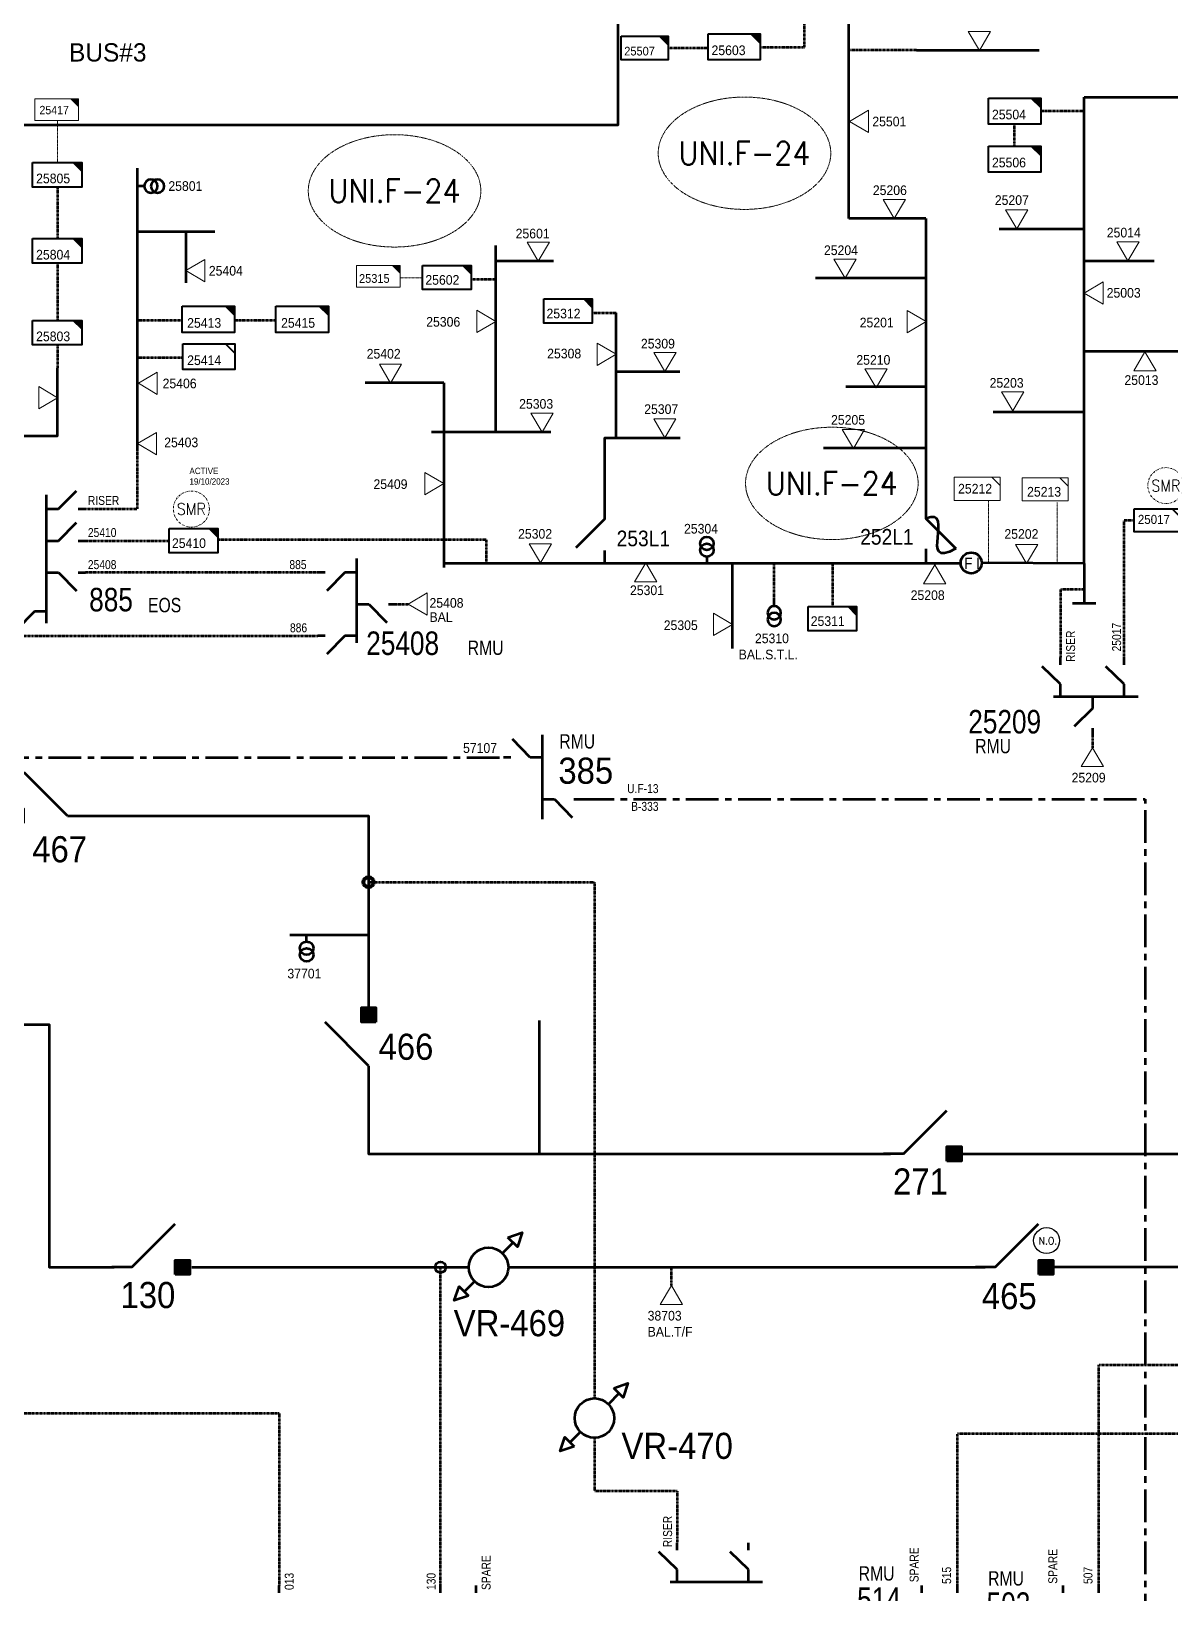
# Model space of a CAD drawing. Header units: metres. Extents: x 65984 to 144644, y -19036 to 23726.
# Drawn here: x 109108 to 109544, y 20174 to 20772 of the extents above; entities that cross this region are included whole.
import ezdxf
from ezdxf.enums import TextEntityAlignment as Align

# ---------------------------------------------------------------- set-up
doc = ezdxf.new("R2010")
doc.units = ezdxf.units.M
doc.header["$MEASUREMENT"] = 0
for name, pattern in [('( Center )', [2, 1.25, -0.25, 0.25, -0.25]), ('DGN Style 3', [0.013877, 0, -0.013877]), ('DGN Style 4', [1.6, 0.8, -0.4, 0, -0.4])]:
    doc.linetypes.add(name, pattern=pattern)
doc.layers.get('0').update_dxf_attribs({"color": 95, "lineweight": 40})
for name, color, linetype, lineweight in [('ABS', 7, 'Continuous', 40), ('ABS NUMBER', 112, 'Continuous', 30), ('d_eos', 111, 'Continuous', 40), ('d_eos no', 121, 'Continuous', 40), ('d_fco', 5, 'Continuous', 40), ('d_fco text', 95, 'Continuous', 40), ('d_oh branch', 94, 'Continuous', 40), ('d_switch', 95, 'Continuous', 40), ('d_tf', 1, 'Continuous', 40), ('d_tf no', 6, 'Continuous', 40), ('d_tf_200', 1, 'Continuous', 40), ('d_ug cable', 95, 'Continuous', 40), ('d_ug tf', 1, 'Continuous', 40), ('d_unit sub', 7, 'Continuous', 40), ('EARTH FAULT INDICATOR', 95, 'Continuous', 40), ('FDR  4  13', 206, 'Continuous', 40), ('fedr no', 95, 'Continuous', 40), ('GRID STATION  04', 7, 'Continuous', 40), ('O H MAIN FEEDER', 4, 'Continuous', 100), ('REGULATOR', 5, 'Continuous', 40), ('SW N O', 114, 'Continuous', 30)]:
    doc.layers.add(name, color=color, linetype=linetype, lineweight=lineweight)
doc.styles.add('NASKHF', font='naskhf.shx', dxfattribs={"height": 8})
doc.styles.add('Style-Andalus', font='andlso.ttf')
doc.styles.add('Style-Arial', font='arial.ttf')
doc.styles.add('Style-ENGINEERING', font='ENGINEERING.shx')
doc.styles.add('Style-msdefault', font='msdefault.shx')
doc.styles.add('Style-simplex', font='simplex.shx')
doc.styles.add('Style-STANDARD', font='STANDARD.shx')

# ---------------------------------------------------------------- blocks, each defined once
blk = doc.blocks.new('ABS2_1_1')
at = {"color": 0, "linetype": 'ByBlock', "lineweight": -2, "ltscale": 500}
for q in [(-29900, 43500), (0, 0)]:
    blk.add_line((0, 13600), q, dxfattribs=at)
at = {"color": 0, "linetype": 'ByBlock', "lineweight": -2, "ltscale": 500, "flags": 128}
for points in [[(5000, 43600), (-5000, 43600), (-5000, 53600), (5000, 53600)], [(3791, 49653), (3791, 49653), (3791, 49653)]]:
    blk.add_lwpolyline(points, close=True, dxfattribs=at)
at = {"color": 0, "linetype": 'ByBlock', "lineweight": -2, "ltscale": 500}
for points in [[(5000, 43600), (-5000, 43600), (5000, 53600), (-5000, 53600)], [(3791, 49653), (3791, 49653), (3791, 49653)]]:
    blk.add_solid(points, dxfattribs=at)
blk = doc.blocks.new('TFU_23')
at = {"layer": 'd_tf_200', "color": 6, "linetype": 'Continuous', "lineweight": 53}
blk.add_line((0, 10), (0, 0), dxfattribs=at)
for centre in [(0, 30), (0, 20)]:
    blk.add_circle(centre, 10, dxfattribs=at)
blk = doc.blocks.new('*U775')
at = {"layer": 'd_fco', "color": 6, "linetype": 'Continuous', "lineweight": 100}
blk.add_line((-4.6, 4.21), (-10.13, 4.21), dxfattribs=at)
at = {"layer": 'd_fco', "color": 6, "linetype": 'Continuous', "lineweight": 100, "flags": 128}
blk.add_lwpolyline([(13.02, 4.21), (7.07, 4.21), (-4.4, -7.26)], dxfattribs=at)
at = {"layer": 'd_fco', "color": 6, "linetype": 'Continuous', "lineweight": 100}
blk.add_open_spline([(-4.4, -7.26), (-13, 7.69), (11.58, -7.67), (7.07, 4.21)], degree=3, dxfattribs=at)
blk = doc.blocks.new('*U883')
at = {"layer": 'ABS', "color": 7, "linetype": 'Continuous', "lineweight": 140, "ltscale": 0.191668}
for p, q in [((-8.32, 9.06), (-8.32, 16.62)), ((-8.32, 9.06), (8.3, -7.56)), ((-8.32, -16.6), (-8.32, -9.05))]:
    blk.add_line(p, q, dxfattribs=at)
blk = doc.blocks.new('SS')
at = {"color": 0, "linetype": 'ByBlock', "lineweight": -2, "flags": 128}
blk.add_lwpolyline([(6.95, 4.25), (10.45, 4.25), (10.45, 0.75)], close=True, dxfattribs=at)
at = {"color": 0, "linetype": 'ByBlock', "lineweight": -2, "extrusion": (0, 0, -1)}
blk.add_solid([(-6.95, 4.25), (-10.45, 4.25), (-10.45, 0.75)], dxfattribs=at)
at = {"color": 0, "linetype": 'ByBlock', "lineweight": -2}
blk.add_3dface([(-9.55, 4.25), (10.45, 4.25), (10.45, -5.75), (-9.55, -5.75)], dxfattribs=at)
blk = doc.blocks.new('TFU_12')
at = {"layer": 'd_tf_200', "color": 5, "linetype": 'Continuous', "lineweight": 53}
blk.add_line((0, 10), (0, 0), dxfattribs=at)
for centre in [(0, 30), (0, 20)]:
    blk.add_circle(centre, 10, dxfattribs=at)
blk = doc.blocks.new('TF_8')
at = {"color": 0, "linetype": 'ByBlock', "lineweight": -2}
blk.add_line((6.3, 4.95), (9.9, 1.35), dxfattribs=at)
blk.add_3dface([(-10.1, 4.95), (9.9, 4.95), (9.9, -5.05), (-10.1, -5.05)], dxfattribs=at)
blk = doc.blocks.new('exist.us-1000kva')
at = {"color": 0, "linetype": 'ByBlock', "lineweight": -2, "flags": 128}
blk.add_lwpolyline([(40, 12.9), (32.8, 20), (40, 20)], close=True, dxfattribs=at)
at = {"color": 0, "linetype": 'ByBlock', "lineweight": -2, "extrusion": (0, 0, -1)}
blk.add_solid([(-40, 12.9), (-32.8, 20), (-40, 20)], dxfattribs=at)
at = {"color": 0, "linetype": 'ByBlock', "lineweight": -2, "xscale": 2, "yscale": 2}
blk.add_blockref('TF_8', (20.2, 10.1), dxfattribs=at)
blk = doc.blocks.new('*U906')
at = {"layer": 'EARTH FAULT INDICATOR', "color": 2, "linetype": 'Continuous', "lineweight": 100}
blk.add_circle((0.02, 0.13), 4, dxfattribs=at)
at = {"layer": 'EARTH FAULT INDICATOR', "color": 2, "lineweight": 140, "style": 'Style-Andalus', "width": 0.9}
blk.add_text('F I', height=4.234, dxfattribs=at).set_placement((-2.61, 2.11), align=Align.TOP_LEFT)
blk = doc.blocks.new('*U838')
at = {"layer": 'd_eos', "color": 7, "linetype": 'Continuous', "lineweight": 211, "ltscale": 0.638341}
for p, q in [((-4.65, 7.44), (-11.44, 14.45)), ((0, -16.16), (0, 16.17)), ((-12.09, 7.44), (-14.92, 7.44)), ((0, 7.44), (-4.65, 7.44)), ((0, -8.41), (4.65, -8.41)), ((4.65, -8.41), (11.45, -15.42)), ((12.09, -8.41), (14.92, -8.41))]:
    blk.add_line(p, q, dxfattribs=at)
blk = doc.blocks.new('*U892')
at = {"layer": 'SW N O', "color": 3}
blk.add_circle((0, 0), 16.8, dxfattribs=at)
at = {"layer": 'SW N O', "color": 3, "style": 'Style-STANDARD'}
blk.add_text('N.O.', height=9.6, dxfattribs=at).set_placement((1.7, -0.2), align=Align.MIDDLE_CENTER)
blk = doc.blocks.new('TRA1_638')
at = {"layer": 'd_tf', "color": 6, "linetype": 'Continuous', "lineweight": 0, "ltscale": 0.000426762, "extrusion": (0, 0, -1), "flags": 128}
blk.add_lwpolyline([(-10, -17), (0, 0), (10, -17)], close=True, dxfattribs=at)
blk = doc.blocks.new('TRA1_637')
at = {"layer": 'd_tf', "color": 6, "linetype": 'Continuous', "lineweight": 0, "ltscale": 0.000426762, "xscale": 1.000046566207833, "yscale": 1.000046566207833, "zscale": 1.000046566207833, "rotation": 180}
blk.add_blockref('TRA1_638', (0, 0), dxfattribs=at)
blk = doc.blocks.new('TRA1_634')
at = {"layer": 'd_tf', "color": 6, "linetype": 'Continuous', "lineweight": 0, "ltscale": 0.000426762, "flags": 128}
blk.add_lwpolyline([(10, -17), (0, 0), (-10, -17)], close=True, dxfattribs=at)
blk = doc.blocks.new('TRA1_633')
at = {"layer": 'd_tf', "color": 6, "linetype": 'Continuous', "lineweight": 0, "ltscale": 0.000426762, "xscale": 1.000046566207832, "yscale": 1.000046566207832, "zscale": 1.000046566207832, "rotation": 180.0000000124235}
blk.add_blockref('TRA1_634', (0, 0), dxfattribs=at)
blk = doc.blocks.new('TRA1_640')
at = {"layer": 'd_tf', "color": 6, "linetype": 'Continuous', "lineweight": 0, "ltscale": 0.000426762, "flags": 128}
blk.add_lwpolyline([(10.1, -16.9), (0.1, 0.1), (-9.9, -16.9)], close=True, dxfattribs=at)
blk = doc.blocks.new('TRA1_639')
at = {"layer": 'd_tf', "color": 6, "linetype": 'Continuous', "lineweight": 0, "ltscale": 0.000426762, "xscale": 1.000046566207833, "yscale": 1.000046566207833, "zscale": 1.000046566207833, "rotation": 180}
blk.add_blockref('TRA1_640', (0, 0), dxfattribs=at)
blk = doc.blocks.new('TRA1_642')
at = {"layer": 'd_tf', "color": 6, "linetype": 'Continuous', "lineweight": 0, "ltscale": 0.000426762, "flags": 128}
blk.add_lwpolyline([(10, -16.9), (0, 0.1), (-10, -16.9)], close=True, dxfattribs=at)
blk = doc.blocks.new('TRA1_641')
at = {"layer": 'd_tf', "color": 6, "linetype": 'Continuous', "lineweight": 0, "ltscale": 0.000426762, "xscale": 1.000046566207832, "yscale": 1.000046566207832, "zscale": 1.000046566207832, "rotation": 180.0000000124235}
blk.add_blockref('TRA1_642', (0, 0), dxfattribs=at)
blk = doc.blocks.new('TRA1_644')
at = {"layer": 'd_tf', "color": 6, "linetype": 'Continuous', "lineweight": 0, "ltscale": 0.000426762, "flags": 128}
blk.add_lwpolyline([(10, -17.1), (0, -0.1), (-10, -17.1)], close=True, dxfattribs=at)
blk = doc.blocks.new('TRA1_643')
at = {"layer": 'd_tf', "color": 6, "linetype": 'Continuous', "lineweight": 0, "ltscale": 0.000426762, "xscale": 1.000046566207832, "yscale": 1.000046566207832, "zscale": 1.000046566207832, "rotation": 180.0000000124235}
blk.add_blockref('TRA1_644', (0, 0), dxfattribs=at)
blk = doc.blocks.new('TRA1_648')
at = {"layer": 'd_tf', "color": 3, "linetype": 'Continuous', "lineweight": 0, "ltscale": 0.000426762, "extrusion": (0, 0, -1), "flags": 128}
blk.add_lwpolyline([(-10, -17), (0, 0), (10, -17)], close=True, dxfattribs=at)
blk = doc.blocks.new('TRA1_647')
at = {"layer": 'd_tf', "color": 3, "linetype": 'Continuous', "lineweight": 0, "ltscale": 0.000426762, "xscale": 1.000046566207832, "yscale": 1.000046566207832, "zscale": 1.000046566207832, "rotation": 180.0000000124235}
blk.add_blockref('TRA1_648', (0, 0), dxfattribs=at)
blk = doc.blocks.new('*U2201')
at = {"layer": 'REGULATOR', "color": 121, "linetype": 'Continuous', "lineweight": 106}
for p, q in [((24, 25.1), (13.4, 14.5)), ((-14.9, -13.7), (-25.5, -24.4))]:
    blk.add_line(p, q, dxfattribs=at)
at = {"layer": 'REGULATOR', "color": 121, "linetype": 'Continuous', "lineweight": 106, "extrusion": (0, 0, -1), "flags": 128}
for points in [[(-29.5, 20), (-34.4, 34.3), (-20.1, 29.6)], [(29.6, -20), (34.4, -34.3), (20.1, -29.5)]]:
    blk.add_lwpolyline(points, close=True, dxfattribs=at)
at = {"layer": 'REGULATOR', "color": 121, "linetype": 'Continuous', "lineweight": 106, "extrusion": (0, 0, -1)}
blk.add_circle((0.8, 0.4), 20, dxfattribs=at)
blk = doc.blocks.new('*U2203')
at = {"layer": 'REGULATOR', "color": 6, "linetype": 'Continuous', "lineweight": 106}
for p, q in [((24, 25.1), (13.4, 14.5)), ((-14.9, -13.7), (-25.5, -24.4))]:
    blk.add_line(p, q, dxfattribs=at)
at = {"layer": 'REGULATOR', "color": 6, "linetype": 'Continuous', "lineweight": 106, "extrusion": (0, 0, -1), "flags": 128}
for points in [[(-29.5, 20), (-34.4, 34.3), (-20.1, 29.6)], [(29.6, -20), (34.4, -34.3), (20.1, -29.5)]]:
    blk.add_lwpolyline(points, close=True, dxfattribs=at)
at = {"layer": 'REGULATOR', "color": 6, "linetype": 'Continuous', "lineweight": 106, "extrusion": (0, 0, -1)}
blk.add_circle((0.8, 0.4), 20, dxfattribs=at)
blk = doc.blocks.new('TRA1_680')
at = {"layer": 'd_tf', "color": 6, "linetype": 'Continuous', "lineweight": 0, "ltscale": 0.000426762, "flags": 128}
blk.add_lwpolyline([(10, -17), (0, 0), (-10, -17)], close=True, dxfattribs=at)
blk = doc.blocks.new('TRA1_679')
at = {"layer": 'd_tf', "color": 6, "linetype": 'Continuous', "lineweight": 0, "ltscale": 0.000426762, "xscale": 1.000046566207833, "yscale": 1.000046566207833, "zscale": 1.000046566207833, "rotation": 180}
blk.add_blockref('TRA1_680', (0, 0), dxfattribs=at)

msp = doc.modelspace()

# ---------------------------------------------------------------- linework, layer by layer
at = {"layer": 'd_eos', "color": 7, "linetype": 'Continuous', "lineweight": 211, "ltscale": 0.638341}
for p, q in [((109113.6, 20545.39), (109113.6, 20594.47)), ((109118.25, 20589.1), (109125.04, 20596.11)), ((109113.6, 20589.1), (109118.25, 20589.1)), ((109125.69, 20589.1), (109128.52, 20589.1)), ((109118.25, 20576.96), (109125.05, 20583.96)), ((109113.6, 20576.96), (109118.25, 20576.96)), ((109125.69, 20576.96), (109128.52, 20576.96)), ((109232.36, 20537.86), (109232.37, 20570.18)), ((109113.6, 20564.81), (109118.25, 20564.81)), ((109118.25, 20564.81), (109125.05, 20557.81)), ((109125.69, 20564.81), (109128.52, 20564.81)), ((109220.27, 20564.81), (109217.45, 20564.81)), ((109227.72, 20564.81), (109220.92, 20557.81)), ((109232.37, 20564.81), (109227.72, 20564.81)), ((109232.36, 20552.67), (109237.01, 20552.67)), ((109237.01, 20552.67), (109243.81, 20545.66)), ((109244.46, 20552.67), (109247.28, 20552.67)), ((109108.95, 20549.84), (109102.15, 20542.84)), ((109113.6, 20549.84), (109108.95, 20549.84)), ((109220.27, 20540.52), (109217.45, 20540.52)), ((109227.72, 20540.52), (109220.92, 20533.52)), ((109232.37, 20540.52), (109227.72, 20540.52)), ((109501.71, 20521.99), (109494.7, 20528.79)), ((109501.71, 20529.44), (109501.71, 20532.26)), ((109525.99, 20521.99), (109518.99, 20528.79)), ((109501.71, 20517.34), (109501.71, 20521.99)), ((109525.99, 20517.34), (109526, 20521.99)), ((109499.04, 20517.34), (109531.36, 20517.34)), ((109513.85, 20517.34), (109513.85, 20512.69)), ((109513.85, 20512.69), (109506.85, 20505.9)), ((109513.85, 20505.25), (109513.85, 20502.42)), ((109354.93, 20190.6), (109354.93, 20193.42)), ((109382.27, 20190.6), (109382.27, 20193.42)), ((109354.93, 20183.15), (109347.92, 20189.95)), ((109382.26, 20183.15), (109375.26, 20189.95)), ((109354.93, 20178.5), (109354.93, 20183.15)), ((109382.26, 20178.5), (109382.26, 20183.15)), ((109202.66, 20174.2), (109202.66, 20177.03)), ((109264.41, 20174.2), (109264.41, 20177.03)), ((109278.03, 20174.2), (109278.03, 20177.03)), ((109352.26, 20178.5), (109387.63, 20178.5)), ((109448.53, 20174.2), (109448.53, 20177.03)), ((109462.25, 20174.21), (109462.25, 20177.03)), ((109502.63, 20174.2), (109502.63, 20177.03)), ((109516.35, 20174.21), (109516.35, 20177.03))]:
    msp.add_line(p, q, dxfattribs=at)
at = {"layer": 'd_eos', "color": 6, "linetype": 'Continuous', "lineweight": 211, "ltscale": 0.638341}
msp.add_line((109526, 20529.43), (109526, 20532.26), dxfattribs=at)
at = {"layer": 'd_oh branch', "color": 6, "linetype": 'Continuous', "lineweight": 100}
for p, q in [((109420.71, 20700.29), (109420.71, 20828.94)), ((109446.53, 20764.78), (109493.53, 20764.78)), ((109510.69, 20568.21), (109510.69, 20746.74)), ((109510.71, 20746.75), (109562.05, 20746.75)), ((109450.11, 20700.29), (109420.71, 20700.29)), ((109450.11, 20700.29), (109450.11, 20591.21)), ((109166.9, 20695.16), (109166.9, 20675.61)), ((109510.69, 20696.24), (109478.17, 20696.24)), ((109285.5, 20618.57), (109285.5, 20689.99)), ((109285.51, 20684.06), (109307.67, 20684.06)), ((109510.81, 20684.06), (109537.55, 20684.06)), ((109450.11, 20677.44), (109407.9, 20677.44)), ((109331.67, 20616.36), (109331.67, 20664.17)), ((109546.91, 20649.34), (109510.69, 20649.34)), ((109331.67, 20641.72), (109355.92, 20641.72)), ((109265.61, 20637.37), (109235.58, 20637.37)), ((109265.61, 20637.37), (109265.61, 20568.21)), ((109450.32, 20635.84), (109419.49, 20635.84)), ((109510.73, 20626.13), (109475.86, 20626.13)), ((109260.94, 20618.7), (109306.62, 20618.7)), ((109450.32, 20612.34), (109411.02, 20612.34)), ((109376.06, 20568.21), (109376.06, 20535.69))]:
    msp.add_line(p, q, dxfattribs=at)
at = {"layer": 'd_oh branch', "color": 5, "linetype": 'Continuous', "lineweight": 100}
for p, q in [((109206.75, 20426.09), (109236.89, 20426.09)), ((109302.27, 20342.28), (109302.27, 20393.25))]:
    msp.add_line(p, q, dxfattribs=at)
at = {"layer": 'd_oh branch', "color": 3, "linetype": 'Continuous', "lineweight": 100, "flags": 128}
for points in [[(109059.01, 20708.07), (109059.01, 20736.18), (109332.38, 20736.18), (109332.38, 21193.88), (109889.5, 21193.88), (109889.5, 21588.76), (111169.34, 21588.76), (111169.34, 21617.54)], [(109085.15, 20617.14), (109117.85, 20617.14), (109117.85, 20643.01)]]:
    msp.add_lwpolyline(points, dxfattribs=at)
at = {"layer": 'd_oh branch', "color": 6, "linetype": 'Continuous', "lineweight": 100, "flags": 128}
for points in [[(109148.42, 20612.22), (109148.42, 20719.51)], [(109148.42, 20695.35), (109177.99, 20695.35)], [(109327.29, 20590.33), (109327.29, 20616.36), (109356.16, 20616.36)]]:
    msp.add_lwpolyline(points, dxfattribs=at)
at = {"layer": 'd_ug cable', "color": 6, "linetype": 'DGN Style 3', "lineweight": 106}
for p, q in [((109366.41, 20765.55), (109351.5, 20765.55)), ((109510.66, 20741.4), (109494.09, 20741.4))]:
    msp.add_line(p, q, dxfattribs=at)
at = {"layer": 'd_ug cable', "color": 6, "linetype": 'DGN Style 3', "lineweight": 13}
for p, q in [((109248.97, 20677.55), (109257.45, 20677.55)), ((109474.07, 20569.02), (109474.07, 20592.07)), ((109500.35, 20568.49), (109500.35, 20591.54))]:
    msp.add_line(p, q, dxfattribs=at)
at = {"layer": 'd_ug cable', "color": 6, "linetype": 'DGN Style 3', "lineweight": 100}
for p, q in [((109276.12, 20677.03), (109285.54, 20677.03)), ((109322.49, 20664.17), (109331.67, 20664.17)), ((109165.46, 20661.26), (109148.42, 20661.26)), ((109201.4, 20661.26), (109185.59, 20661.26)), ((109165.46, 20646.99), (109148.42, 20646.99)), ((109392.09, 20554.5), (109392.09, 20568.01)), ((109414.36, 20568.21), (109414.36, 20551.75)), ((109247.28, 20552.67), (109251.99, 20552.67)), ((109513.85, 20502.42), (109513.85, 20497.71)), ((109352.73, 20291.85), (109352.73, 20298.84))]:
    msp.add_line(p, q, dxfattribs=at)
at = {"layer": 'd_ug cable', "color": 6, "linetype": 'DGN Style 3', "lineweight": 106, "flags": 128}
for points in [[(109386.77, 20765.85), (109403.7, 20765.85), (109403.7, 20828.94)], [(109484.08, 20728.04), (109484.08, 20736.4)]]:
    msp.add_lwpolyline(points, dxfattribs=at)
at = {"layer": 'd_ug cable', "color": 6, "linetype": 'DGN Style 3', "lineweight": 100, "flags": 128}
for points in [[(109446.53, 20764.78), (109420.6, 20764.78)], [(109117.85, 20651.87), (109117.85, 20643.01), (109117.85, 20643.01)], [(109127.85, 20589.1), (109148.42, 20589.1), (109148.42, 20612.22)], [(109526, 20532.26), (109526, 20584.81), (109530.04, 20584.81)], [(109127.75, 20576.96), (109160.57, 20576.96)], [(109179.14, 20577.42), (109281.85, 20577.42), (109281.85, 20568.21)], [(109217.45, 20564.81), (109128.52, 20564.81)], [(109510.68, 20558.29), (109501.71, 20558.29), (109501.71, 20532.24)], [(109006.68, 20546.91), (109006.68, 20540.52), (109217.45, 20540.52)]]:
    msp.add_lwpolyline(points, dxfattribs=at)
at = {"layer": 'd_ug cable', "color": 3, "linetype": 'DGN Style 3', "lineweight": 13, "flags": 128}
msp.add_lwpolyline([(109117.75, 20737.78), (109117.75, 20721.79)], dxfattribs=at)
at = {"layer": 'd_ug cable', "color": 3, "linetype": 'DGN Style 3', "lineweight": 100, "flags": 128}
for points in [[(109117.85, 20712.32), (109117.85, 20692.58)], [(109117.85, 20683.14), (109117.85, 20661.31)], [(109050.48, 20243.02), (109202.66, 20243.02), (109202.66, 20177.03)]]:
    msp.add_lwpolyline(points, dxfattribs=at)
at = {"layer": 'd_ug cable', "color": 234, "linetype": 'DGN Style 3', "lineweight": 100, "flags": 128}
msp.add_lwpolyline([(109462.25, 20177.03), (109462.25, 20235.19), (110271.33, 20235.19), (110271.33, 20665.02)], dxfattribs=at)
at = {"layer": 'd_ug cable', "color": 5, "linetype": 'DGN Style 3', "lineweight": 100, "flags": 128}
msp.add_lwpolyline([(109516.35, 20177.03), (109516.35, 20261.54), (110199.32, 20261.54), (110199.32, 20665.02)], dxfattribs=at)
at = {"layer": 'd_ug cable', "color": 121, "linetype": '( Center )', "lineweight": 158, "ltscale": 10, "flags": 128}
for points in [[(108958.2, 20597.74), (108958.2, 20493.94), (109288.47, 20493.94)], [(109318.3, 20478.08), (109534.06, 20478.08), (109534.06, 19944.88)]]:
    msp.add_lwpolyline(points, dxfattribs=at)
at = {"layer": 'd_ug cable', "color": 5, "linetype": 'DGN Style 3', "lineweight": 140, "flags": 128}
msp.add_lwpolyline([(109236.89, 20446.26), (109323.35, 20446.26), (109323.35, 20248.7)], dxfattribs=at)
at = {"layer": 'd_ug cable', "color": 6, "linetype": 'DGN Style 3', "lineweight": 140, "flags": 128}
for points in [[(109264.41, 20177.03), (109264.41, 20298.84)], [(109323.35, 20233.58), (109323.35, 20213.29), (109354.93, 20213.29), (109354.93, 20193.42)]]:
    msp.add_lwpolyline(points, dxfattribs=at)
at = {"layer": 'd_ug cable', "color": 2, "linetype": 'DGN Style 4', "lineweight": 13}
for centre in [(109542.01, 20598.05), (109169.05, 20589.08)]:
    msp.add_circle(centre, 6.9, dxfattribs=at)
at = {"layer": 'FDR  4  13', "color": 6, "linetype": 'Continuous'}
msp.add_line((109338.29, 20568.21), (109293.32, 20568.21), dxfattribs=at)
at = {"layer": 'fedr no', "color": 82, "linetype": 'DGN Style 3', "lineweight": 13, "true_color": 0x1dc70e}
for centre in [(109380.72, 20725.28), (109246.8, 20710.87), (109414.15, 20598.9)]:
    msp.add_ellipse(centre, major_axis=(33.02, 0), ratio=0.651175, dxfattribs=at)
at = {"layer": 'O H MAIN FEEDER', "color": 6, "lineweight": 211, "ltscale": 0.498271}
for p, q in [((109510.69, 20568.21), (109471.5, 20568.46)), ((109463.51, 20568.21), (109265.61, 20568.21)), ((109510.68, 20568.21), (109510.68, 20553.02)), ((109506.21, 20553.02), (109515.14, 20553.02))]:
    msp.add_line(p, q, dxfattribs=at)
at = {"layer": 'O H MAIN FEEDER', "color": 5, "lineweight": 211, "ltscale": 0.498271}
msp.add_line((109265.61, 20568.21), (109265.61, 20566.68), dxfattribs=at)
at = {"layer": 'O H MAIN FEEDER', "color": 5, "lineweight": 211, "ltscale": 0.498271, "flags": 128}
for points in [[(109129.21, 20471.61), (109236.89, 20471.61), (109236.89, 20398)], [(109236.89, 20369.96), (109236.89, 20342.28), (109436.61, 20342.28)], [(109463.13, 20342.28), (109836.84, 20342.28)]]:
    msp.add_lwpolyline(points, dxfattribs=at)
at = {"layer": 'O H MAIN FEEDER', "color": 121, "lineweight": 211, "ltscale": 30, "flags": 128}
msp.add_lwpolyline([(109969.32, 20410.85), (109969.32, 20298.84), (109498.9, 20298.84)], dxfattribs=at)
at = {"layer": 'O H MAIN FEEDER', "color": 6, "lineweight": 211, "ltscale": 0.498271, "flags": 128}
for points in [[(109058.52, 20391.78), (109114.67, 20391.78), (109114.67, 20298.84), (109139.46, 20298.84)], [(109169.19, 20298.84), (109275.27, 20298.84)], [(109290.2, 20298.84), (109472.88, 20298.84)]]:
    msp.add_lwpolyline(points, dxfattribs=at)
at = {"layer": 'O H MAIN FEEDER', "color": 5, "lineweight": 211, "ltscale": 0.488306}
msp.add_circle((109236.83, 20446.26), 2.21, dxfattribs=at)
at = {"layer": 'O H MAIN FEEDER', "color": 5, "lineweight": 211, "ltscale": 0.498271}
msp.add_circle((109236.83, 20446.26), 1.61, dxfattribs=at)
at = {"layer": 'O H MAIN FEEDER', "color": 121, "lineweight": 211, "ltscale": 0.498271}
msp.add_circle((109264.38, 20298.84), 2.09, dxfattribs=at)

# ---------------------------------------------------------------- block references
at = {"layer": 'ABS', "color": 7, "linetype": 'Continuous', "lineweight": 140, "ltscale": 0.191668, "extrusion": (0, 0, -1), "xscale": 0.6659214550752085, "yscale": 0.6659214550752085, "zscale": 0.6659214550752085, "rotation": 0.0003743484456230494}
msp.add_blockref('*U883', (-109321.75, 20579.27), dxfattribs=at)
at = {"layer": 'ABS', "color": 7, "linetype": 'Continuous', "lineweight": 211, "ltscale": 0.829472, "xscale": 0.000555747191877611, "zscale": 0.0003680335276451397}
for p, yscale, rotation in [((109129.21, 20471.61), -0.0005557471918776113, 270.0000000000002), ((109236.89, 20368.44), 0.000555747191877611, 359.9999999999998), ((109433.98, 20342.28), 0.000555747191877611, 269.9999999999997), ((109138.66, 20298.84), 0.000555747191877611, 269.9999999999997), ((109469.12, 20298.84), 0.000555747191877611, 269.9999999999997)]:
    msp.add_blockref('ABS2_1_1', p, dxfattribs=dict(at, yscale=yscale, rotation=rotation))
at = {"layer": 'd_eos', "color": 7, "linetype": 'Continuous', "lineweight": 211, "ltscale": 0.638341}
msp.add_blockref('*U838', (109303.38, 20486.49), dxfattribs=at)
at = {"layer": 'd_fco', "color": 6, "linetype": 'Continuous', "lineweight": 100, "rotation": 90.00000000060005}
msp.add_blockref('*U775', (109454.33, 20578.39), dxfattribs=at)
at = {"layer": 'd_tf', "color": 6, "linetype": 'Continuous', "lineweight": 0, "ltscale": 0.000426762}
for name, p, xscale, yscale, zscale, rotation in [('TRA1_633', (109470.61, 20764.6), 0.4267622666611982, 0.4267622666611982, 0.4267622666611982, 359.9997331952823), ('TRA1_633', (109420.92, 20737.44), 0.4267622666611982, 0.4267622666611982, 0.4267622666611982, 269.9997331952823), ('TRA1_633', (109438.05, 20700.29), 0.4267622666611982, 0.4267622666611982, 0.4267622666611982, 359.9997331952823), ('TRA1_633', (109484.9, 20696.3), 0.4267622666611982, 0.4267622666611982, 0.4267622666611982, 359.9997331952823), ('TRA1_633', (109166.89, 20680.37), 0.4267622666611982, 0.4267622666611982, 0.4267622666611982, 269.9997331952823), ('TRA1_641', (109510.81, 20671.75), 0.4267622666611982, 0.4267622666611982, 0.4267622666611982, 269.9997331952823), ('TRA1_643', (109285.54, 20660.93), 0.4267622666611982, 0.4267622666611982, 0.4267622666611982, 89.9997331952823), ('TRA1_633', (109450.19, 20660.82), 0.4267622666611982, 0.4267622666611982, 0.4267622666611982, 89.9997331952823), ('TRA1_633', (109331.65, 20648.33), 0.4267622666611982, 0.4267622666611982, 0.4267622666611982, 89.9997331952823), ('TRA1_639', (109533.95, 20649.16), 0.4267622666565712, 0.4267622666565712, 0.4267622666565712, 180), ('TRA1_643', (109265.66, 20598.84), 0.4267622666611982, 0.4267622666611982, 0.4267622666611982, 89.9997331952823), ('TRA1_639', (109342.89, 20568.45), 0.4267622666565712, 0.4267622666565712, 0.4267622666565712, 180), ('TRA1_639', (109453.47, 20567.72), 0.4267622666565712, 0.4267622666565712, 0.4267622666565712, 180), ('TRA1_639', (109252.02, 20552.66), 0.4267622666565712, 0.4267622666565712, 0.4267622666565712, 270), ('TRA1_639', (109376.06, 20544.95), 0.4267622666565712, 0.4267622666565712, 0.4267622666565712, 90.00000000000001), ('TRA1_639', (109513.85, 20497.69), 0.4267622666565712, 0.4267622666565712, 0.4267622666565712, 180), ('TRA1_679', (109352.74, 20291.85), 0.4267622666565712, 0.4267622666565712, 0.4267622666565712, 180)]:
    msp.add_blockref(name, p, dxfattribs=dict(at, xscale=xscale, yscale=yscale, zscale=zscale, rotation=rotation))
at = {"layer": 'd_tf', "color": 6, "linetype": 'Continuous', "lineweight": 0, "ltscale": 0.000426762, "xscale": 0.4267622666565712, "yscale": 0.4267622666565712, "zscale": 0.4267622666565712}
for p in [(109301.85, 20684), (109419.25, 20677.48), (109350.3, 20641.79), (109245.29, 20637.3), (109431.1, 20635.58), (109483.44, 20626.7), (109350.28, 20616.4), (109422.44, 20612.32), (109302.68, 20568.55), (109488.73, 20568.31)]:
    msp.add_blockref('TRA1_639', p, dxfattribs=at)
at = {"layer": 'd_tf', "color": 6, "linetype": 'Continuous', "lineweight": 0, "ltscale": 0.000426762, "extrusion": (0, 0, -1)}
for name, p, xscale, yscale, zscale, rotation in [('TRA1_637', (-109527.45, 20684.07), 0.4267622666565714, 0.4267622666565714, 0.4267622666565714, 0.0006000000000455461), ('TRA1_643', (-109148.71, 20637.23), 0.4267622666611983, 0.4267622666611983, 0.4267622666611983, 90.00206893791632), ('TRA1_643', (-109148.37, 20614.12), 0.4267622666611982, 0.4267622666611982, 0.4267622666611982, 89.99973319528232)]:
    msp.add_blockref(name, p, dxfattribs=dict(at, xscale=xscale, yscale=yscale, zscale=zscale, rotation=rotation))
at = {"layer": 'd_tf', "color": 3, "linetype": 'Continuous', "lineweight": 0, "ltscale": 0.000426762, "extrusion": (0, 0, -1), "xscale": 0.4267622666611982, "yscale": 0.4267622666611982, "zscale": 0.4267622666611982, "rotation": 269.9997331952823}
msp.add_blockref('TRA1_647', (-109117.87, 20631.69), dxfattribs=at)
at = {"layer": 'd_tf', "color": 6, "linetype": 'Continuous', "lineweight": 0, "ltscale": 0.000426762, "extrusion": (0, 0, -1), "xscale": 0.4267622666565712, "yscale": 0.4267622666565712, "zscale": 0.4267622666565712}
msp.add_blockref('TRA1_639', (-109303.22, 20618.61), dxfattribs=at)
at = {"layer": 'd_tf_200', "color": 6, "linetype": 'Continuous', "lineweight": 53, "extrusion": (0, 0, -1), "xscale": 0.2560573599939425, "yscale": 0.2560573599939425, "zscale": 0.2560573599939425}
for p, rotation in [((-109148.42, 20712.71), 89.9999999999999), ((-109392.09, 20554.5), 179.9999999999999)]:
    msp.add_blockref('TFU_23', p, dxfattribs=dict(at, rotation=rotation))
at = {"layer": 'd_tf_200', "color": 6, "linetype": 'Continuous', "lineweight": 53, "xscale": 0.2560573599939425, "yscale": 0.2560573599939425, "zscale": 0.2560573599939425, "rotation": 359.9999999999999}
msp.add_blockref('TFU_23', (109366.32, 20568.22), dxfattribs=at)
at = {"layer": 'd_tf_200', "color": 5, "linetype": 'Continuous', "lineweight": 53, "xscale": 0.2560573599939425, "yscale": 0.2560573599939425, "zscale": 0.2560573599939425, "rotation": 179.9999999999999}
msp.add_blockref('TFU_12', (109213.16, 20426.09), dxfattribs=at)
at = {"layer": 'd_ug tf', "color": 6, "linetype": 'Continuous', "lineweight": 40, "rotation": 359.9999999999999}
for p, xscale, yscale, zscale in [((109333.49, 20761.04), 0.4502066166317101, 0.4502066166317101, 0.2847753975333999), ((109366.76, 20760.99), 0.5002295740352334, 0.5002295740352334, 0.3164171083704443), ((109474.08, 20736.4), 0.5002295740352334, 0.5002295740352334, 0.3164171083704443), ((109474.08, 20718.03), 0.5002295740352334, 0.5002295740352334, 0.3164171083704443)]:
    msp.add_blockref('exist.us-1000kva', p, dxfattribs=dict(at, xscale=xscale, yscale=yscale, zscale=zscale))
at = {"layer": 'd_unit sub', "color": 3, "linetype": 'Continuous', "lineweight": 13, "xscale": 0.8352039016315524, "yscale": 0.8352039016315524, "zscale": 0.3821077411202066}
msp.add_blockref('SS', (109117.11, 20742.58), dxfattribs=at)
at = {"layer": 'd_unit sub', "color": 3, "linetype": 'Continuous', "lineweight": 40, "xscale": 0.9434759040005102, "yscale": 0.9434759040005102, "zscale": 0.4717379520002551}
for p in [(109117.24, 20717.74), (109117.24, 20688.57), (109117.24, 20657.3)]:
    msp.add_blockref('SS', p, dxfattribs=at)
at = {"layer": 'd_unit sub', "color": 6, "linetype": 'Continuous', "lineweight": 13}
for name, p, xscale, yscale, zscale in [('SS', (109240.24, 20678.79), 0.8356408984560021, 0.8356408984560021, 0.417820449228001), ('TF_8', (109469.87, 20596.87), 0.8831595517353996, 0.8831595517353996, 0.4267622666565712), ('TF_8', (109495.9, 20596.68), 0.8831595517353996, 0.8831595517353996, 0.4267622666565712)]:
    msp.add_blockref(name, p, dxfattribs=dict(at, xscale=xscale, yscale=yscale, zscale=zscale))
at = {"layer": 'd_unit sub', "color": 6, "linetype": 'Continuous', "lineweight": 40}
for name, p, xscale, yscale, zscale in [('SS', (109266.42, 20678.41), 0.9284898871733357, 0.9284898871733357, 0.4642449435866678), ('SS', (109175.07, 20662.49), 1.006365944317303, 1.006365944317303, 0.5031829721586517), ('SS', (109211.01, 20662.49), 1.006365944317303, 1.006365944317303, 0.5031829721586517), ('SS', (109312.78, 20665.54), 0.9284898871733357, 0.9284898871733357, 0.4642449435866678), ('TF_8', (109175.81, 20647.44), 0.9913223844054603, 0.9913223844054603, 0.4267622666565712), ('SS', (109413.9, 20547.81), 0.9284898871733357, 0.9284898871733357, 0.4642449435866678)]:
    msp.add_blockref(name, p, dxfattribs=dict(at, xscale=xscale, yscale=yscale, zscale=zscale))
at = {"layer": 'd_unit sub', "color": 2, "linetype": 'Continuous', "lineweight": 40}
for name, p, xscale, yscale, zscale in [('TF_8', (109538.83, 20584.76), 0.8831595517353996, 0.8831595517353996, 0.4267622666565712), ('SS', (109169.43, 20577.65), 0.9284898871733357, 0.9284898871733357, 0.4642449435866678)]:
    msp.add_blockref(name, p, dxfattribs=dict(at, xscale=xscale, yscale=yscale, zscale=zscale))
at = {"layer": 'EARTH FAULT INDICATOR', "color": 2, "linetype": 'Continuous', "lineweight": 100}
msp.add_blockref('*U906', (109467.48, 20568.32), dxfattribs=at)
at = {"layer": 'REGULATOR', "color": 121, "linetype": 'Continuous', "lineweight": 106, "extrusion": (0, 0, -1), "xscale": 0.3780441023579738, "yscale": 0.3780441023579738, "zscale": 0.3780441023579738, "rotation": 90.00000000000001}
msp.add_blockref('*U2201', (-109282.64, 20299.13), dxfattribs=at)
at = {"layer": 'REGULATOR', "color": 6, "linetype": 'Continuous', "lineweight": 106, "extrusion": (0, 0, -1), "xscale": 0.3780441023579738, "yscale": 0.3780441023579738, "zscale": 0.3780441023579738, "rotation": 90.00000000000001}
msp.add_blockref('*U2203', (-109323.15, 20241.43), dxfattribs=at)
at = {"layer": 'SW N O', "color": 3, "xscale": 0.2950694635422144, "yscale": 0.2950694635422144, "zscale": 0.2950694635422144}
msp.add_blockref('*U892', (109496.34, 20309.06), dxfattribs=at)

# ---------------------------------------------------------------- texts
at = {"layer": 'ABS NUMBER', "color": 7, "lineweight": 140, "style": 'Style-Arial', "width": 0.9}
for s, p in [('467', (109108.14, 20463.86)), ('466', (109240.68, 20388.26)), ('271', (109437.56, 20336.68)), ('130', (109141.93, 20293.22)), ('465', (109471.56, 20292.82)), ('VR-469', (109269.45, 20282.44)), ('VR-470', (109333.66, 20235.49))]:
    msp.add_text(s, height=10, dxfattribs=at).set_placement(p, align=Align.TOP_LEFT)
at = {"layer": 'd_eos no', "color": 7, "linetype": 'Continuous', "lineweight": 140}
for s, height, style, width, p in [('885', 9, 'Style-msdefault', 0.833333, (109129.93, 20558.91)), ('25408', 9, 'Style-msdefault', 0.833333, (109235.96, 20542.22)), ('25209', 9, 'Style-msdefault', 0.833333, (109466.36, 20512.18)), ('385', 10, 'Style-Arial', 0.9, (109309.5, 20493.93)), ('514', 9, 'Style-msdefault', 0.833333, (109423.83, 20176.3)), ('502', 9, 'Style-msdefault', 0.833333, (109473.37, 20174.41))]:
    msp.add_text(s, height=height, dxfattribs=dict(at, style=style, width=width)).set_placement(p, align=Align.TOP_LEFT)
at = {"layer": 'd_eos no', "color": 7, "linetype": 'Continuous', "lineweight": 53, "style": 'Style-msdefault', "width": 0.818182}
for s, p in [('EOS', (109152.45, 20555.07)), ('RMU', (109274.8, 20538.74)), ('RMU', (109309.86, 20502.91)), ('RMU', (109469.02, 20501.09)), ('RMU', (109424.43, 20184.41)), ('RMU', (109473.96, 20182.52))]:
    msp.add_text(s, height=5.5, dxfattribs=at).set_placement(p, align=Align.TOP_LEFT)
at = {"layer": 'd_fco text', "color": 6, "linetype": 'Continuous', "lineweight": 80, "style": 'Style-msdefault', "width": 0.916667}
for s, p in [('253L1', (109331.79, 20580.83)), ('252L1', (109425.01, 20581.45))]:
    msp.add_text(s, height=6, dxfattribs=at).set_placement(p, align=Align.TOP_LEFT)
at = {"layer": 'd_switch', "color": 6, "linetype": 'Continuous', "lineweight": 30, "style": 'Style-ENGINEERING', "width": 0.857143}
for s, p in [('RISER', (109129.43, 20594.09)), ('25410', (109129.43, 20581.81)), ('25408', (109129.43, 20569.52))]:
    msp.add_text(s, height=3.43, dxfattribs=at).set_placement(p, align=Align.TOP_LEFT)
at = {"layer": 'd_switch', "color": 1, "linetype": 'Continuous', "lineweight": 30, "style": 'Style-ENGINEERING', "width": 0.857143}
for s, p in [('885', (109206.56, 20569.53)), ('886', (109206.78, 20545.34))]:
    msp.add_text(s, height=3.43, dxfattribs=at).set_placement(p, align=Align.TOP_LEFT)
at = {"layer": 'd_switch', "color": 6, "linetype": 'Continuous', "lineweight": 30, "style": 'Style-ENGINEERING', "width": 0.857143}
for s, p in [('25017', (109521.42, 20534.58)), ('RISER', (109503.81, 20530.55))]:
    msp.add_text(s, height=3.43, rotation=90, dxfattribs=at).set_placement(p, align=Align.TOP_LEFT)
at = {"layer": 'd_switch', "color": 98, "linetype": 'Continuous', "lineweight": 30, "style": 'Style-ENGINEERING', "width": 0.921053}
msp.add_text('57107', height=3.8, dxfattribs=at).set_placement((109273.01, 20499.52), align=Align.TOP_LEFT)
at = {"layer": 'd_switch', "color": 1, "linetype": 'Continuous', "lineweight": 30, "style": 'Style-ENGINEERING', "width": 0.857143}
for s, p in [('U.F-13', (109347.82, 20483.78)), ('B-333', (109347.82, 20476.98))]:
    msp.add_text(s, height=3.43, rotation=359.99248, dxfattribs=at).set_placement(p, align=Align.TOP_RIGHT)
for s, p in [('RISER', (109349.59, 20191.71)), ('SPARE', (109280.13, 20175.31)), ('SPARE', (109443.92, 20178.29)), ('SPARE', (109496.98, 20177.7)), ('013', (109204.76, 20175.32)), ('130', (109259.08, 20175.31)), ('515', (109456.37, 20177.63)), ('507', (109510.47, 20177.63))]:
    msp.add_text(s, height=3.43, rotation=90, dxfattribs=at).set_placement(p, align=Align.TOP_LEFT)
at = {"layer": 'd_tf no', "color": 6, "linetype": 'Continuous', "lineweight": 40, "ltscale": 0.9, "style": 'Style-msdefault', "width": 0.945946}
msp.add_text('25507', height=3.33, dxfattribs=at).set_placement((109334.71, 20766.03), align=Align.TOP_LEFT)
at = {"layer": 'd_tf no', "color": 6, "linetype": 'Continuous', "lineweight": 40, "style": 'Style-msdefault', "width": 0.945946}
for s, p in [('25603', (109368.11, 20766.53)), ('25504', (109475.43, 20741.94)), ('25501', (109429.64, 20739.27)), ('25506', (109475.43, 20723.57)), ('25801', (109160.24, 20714.57)), ('25206', (109429.85, 20712.97)), ('25207', (109476.53, 20709.19)), ('25601', (109293.14, 20696.38)), ('25014', (109519.37, 20696.75)), ('25204', (109411.13, 20690)), ('25404', (109175.73, 20682.14)), ('25602', (109258.59, 20678.64)), ('25003', (109519.33, 20673.7)), ('25312', (109304.96, 20665.77)), ('25413', (109167.44, 20662.18)), ('25415', (109203.38, 20662.18)), ('25306', (109258.92, 20662.59)), ('25201', (109424.82, 20662.32)), ('25309', (109341.08, 20654.24)), ('25414', (109167.44, 20647.9)), ('25402', (109236.13, 20650.37)), ('25210', (109423.53, 20648.02)), ('25013', (109526.13, 20640.3)), ('25406', (109158.03, 20639.01)), ('25203', (109474.53, 20639.23)), ('25307', (109342.35, 20629.18)), ('25205', (109413.85, 20625.07)), ('25403', (109158.65, 20616.44)), ('25409', (109238.73, 20600.47)), ('25302', (109294.08, 20581.44)), ('25304', (109357.58, 20583.4)), ('25202', (109480.19, 20581.39)), ('25301', (109336.9, 20559.84)), ('25208', (109444.32, 20557.96)), ('25408', (109260.18, 20555.01)), ('BAL', (109260.18, 20549.58)), ('25305', (109349.82, 20546.46)), ('25311', (109406.08, 20548.04)), ('25310', (109384.72, 20541.43)), ('BAL.S.T.L.', (109378.5, 20535.26)), ('25209', (109505.91, 20488.12)), ('38703', (109343.66, 20282.16)), ('BAL.T/F', (109343.66, 20276.02))]:
    msp.add_text(s, height=3.7, dxfattribs=at).set_placement(p, align=Align.TOP_LEFT)
at = {"layer": 'd_tf no', "color": 3, "linetype": 'Continuous', "lineweight": 13, "style": 'Style-msdefault', "width": 0.945946}
msp.add_text('25417', height=3.203, dxfattribs=at).set_placement((109110.91, 20743.4), align=Align.TOP_LEFT)
at = {"layer": 'd_tf no', "color": 3, "linetype": 'Continuous', "lineweight": 40, "style": 'Style-msdefault', "width": 0.945946}
for s, p in [('25805', (109109.63, 20717.48)), ('25804', (109109.63, 20688.3)), ('25803', (109109.63, 20657.03))]:
    msp.add_text(s, height=3.7, dxfattribs=at).set_placement(p, align=Align.TOP_LEFT)
at = {"layer": 'd_tf no', "color": 6, "linetype": 'Continuous', "lineweight": 13, "style": 'Style-msdefault', "width": 0.945946}
for s, height, p in [('25315', 3.33, (109233.2, 20679)), ('25212', 3.7, (109462.46, 20598.72)), ('25213', 3.7, (109488.88, 20597.55))]:
    msp.add_text(s, height=height, dxfattribs=at).set_placement(p, align=Align.TOP_LEFT)
at = {"layer": 'd_tf no', "color": 6, "linetype": 'Continuous', "lineweight": 40, "style": 'Style-msdefault', "width": 0.945946}
msp.add_text('25303', height=3.7, dxfattribs=at).set_placement((109294.48, 20627.48))
at = {"layer": 'd_tf no', "color": 1, "linetype": 'Continuous', "lineweight": 13, "style": 'Style-simplex', "width": 0.909091}
for p in [(109542, 20598.05), (109169.05, 20589.08)]:
    msp.add_text('SMR', height=4.396, dxfattribs=at).set_placement(p, align=Align.MIDDLE_CENTER)
at = {"layer": 'd_tf no', "color": 2, "linetype": 'Continuous', "lineweight": 40, "style": 'Style-msdefault', "width": 0.945946}
msp.add_text('25017', height=3.487, dxfattribs=at).set_placement((109531.27, 20586.86), align=Align.TOP_LEFT)
at = {"layer": 'd_tf no', "color": 121, "linetype": 'Continuous', "lineweight": 40, "style": 'Style-msdefault', "width": 0.945946}
msp.add_text('25410', height=3.7, dxfattribs=at).set_placement((109161.61, 20577.88), align=Align.TOP_LEFT)
at = {"layer": 'd_tf no', "color": 5, "linetype": 'Continuous', "lineweight": 40, "style": 'Style-msdefault', "width": 0.945946}
msp.add_text('37701', height=3.7, dxfattribs=at).set_placement((109205.79, 20413.12), align=Align.TOP_LEFT)
at = {"layer": 'd_tf no', "color": 6, "linetype": 'Continuous', "lineweight": 40, "insert": (109305.21, 20650.45), "char_height": 8, "attachment_point": 1, "style": 'NASKHF'}
msp.add_mtext('\\Fmsdefault;\\H0.4625x;\\W0.945946;25308^J', dxfattribs=at)
at = {"layer": 'd_tf no', "color": 121, "linetype": 'Continuous', "lineweight": 40, "insert": (109168.32, 20604.88), "char_height": 2.4198, "attachment_point": 1, "style": 'NASKHF'}
msp.add_mtext('\\Fmsdefault;\\H1x;\\W0.945946;ACTIVE\\P19/10/2023', dxfattribs=at)
at = {"layer": 'fedr no', "color": 6, "linetype": 'Continuous', "lineweight": 40, "char_height": 8.852, "attachment_point": 5, "style": 'Style-STANDARD'}
for insert in [(109380.72, 20725.28), (109246.8, 20710.87), (109414.15, 20598.9)]:
    msp.add_mtext('UNI.F-24', dxfattribs=dict(at, insert=insert))
at = {"layer": 'GRID STATION  04', "color": 121, "linetype": 'Continuous', "lineweight": 70, "style": 'Style-msdefault'}
msp.add_text('BUS#3', height=7, dxfattribs=at).set_placement((109122.22, 20767.38), align=Align.TOP_LEFT)

doc.saveas('drawing.dxf')
